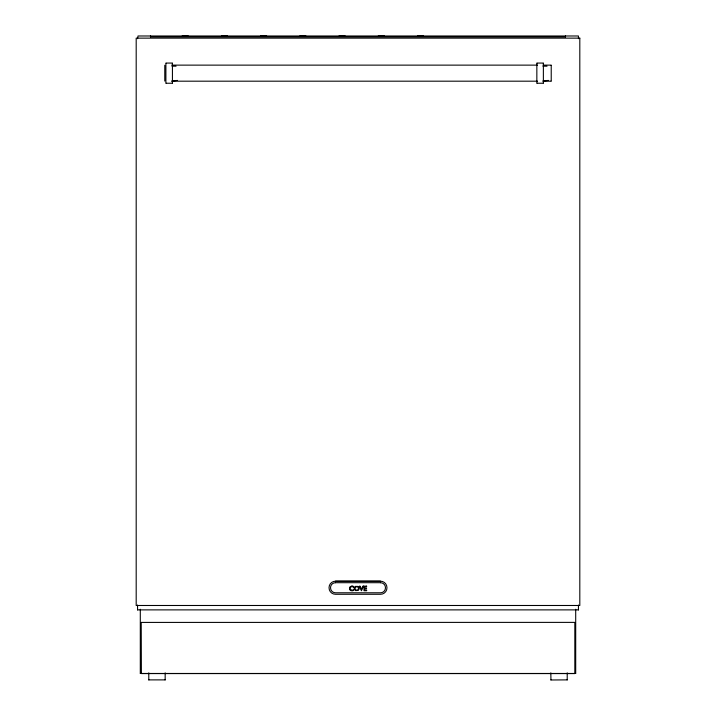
<?xml version="1.0" encoding="UTF-8"?>
<svg xmlns="http://www.w3.org/2000/svg" width="716" height="716" viewBox="0 0 716 716"><rect width="100%" height="100%" fill="white"/><g stroke="black" fill="none" stroke-linecap="round" stroke-linejoin="round"><path stroke-width="1.07" d="M150.503 35.863L150.503 36.946M165.163 679.985L165.163 672.87M565.497 36.946L565.497 35.863M578.447 609.969L578.447 605.038M567.215 679.985L567.215 672.87M575.7 673.523L575.7 609.262M137.553 609.969L137.553 605.038M140.3 673.523L140.3 609.262M148.785 679.985L148.785 672.87M550.837 679.985L567.117 679.887M355.369 586.413L357.973 586.413A2.246 2.246 0 0 1 358.958 587.532L359.056 587.818A2.479 2.479 0 0 1 359.137 588.436A2.309 2.309 0 0 1 357.991 590.467L355.637 590.602A2.345 2.345 0 0 1 355.387 586.422M177.479 80.416L172.019 80.998M548.429 80.416L542.97 80.998M565.47 36.919L150.53 36.919M165.065 679.887L148.883 679.887M575.637 673.47L140.363 673.47M578.358 609.88L137.642 609.88M351.977 586.082L350.41 586.574A2.363 2.363 0 0 0 349.641 587.532L349.524 589.008A2.363 2.363 0 0 0 350.052 590.011A2.273 2.273 0 0 0 350.822 590.566L351.941 590.789A3.544 3.544 0 0 0 353.606 590.396L353.597 589.671A2.954 2.954 0 0 1 351.726 590.199M166.139 63.071L172.189 63.071M537.09 63.071L543.14 63.071M171.733 65.129L537.555 65.129M543.149 65.129L550.98 65.129M172.019 66.185L176.073 66.185M542.97 66.185L547.024 66.185M171.733 81.185L537.555 81.185M543.149 81.185L550.98 81.185M166.139 83.244L172.189 83.244M537.09 83.244L543.14 83.244M335.455 581.204L380.545 581.204A6.399 6.399 0 0 1 386.944 587.612L386.953 587.872A6.408 6.408 0 0 1 380.545 594.28L335.455 594.28A6.399 6.399 0 0 1 329.056 587.872L329.047 587.612A6.399 6.399 0 0 1 335.455 581.213L380.545 581.213M335.482 582.699L380.518 582.699M351.726 590.172L350.831 589.841A1.593 1.593 0 0 1 350.276 589.152L350.205 587.961A1.692 1.692 0 0 1 351.028 586.923L351.968 586.69A3.204 3.204 0 0 1 353.543 587.183M550.935 679.887L550.837 672.87M578.447 38.691L578.447 35.988L138.018 35.988L137.553 38.691M551.222 65.228L551.222 81.087M543.372 63.169L543.372 83.146M536.848 63.169L536.848 83.146M423.514 35.872L417.535 35.872M384.286 35.872L378.317 35.872M353.552 587.165L353.552 586.458A4.332 4.332 0 0 0 351.986 586.055M345.067 35.872L339.089 35.872M305.839 35.872L299.861 35.872M266.62 35.872L260.642 35.872M227.393 35.872L221.414 35.872M188.165 35.872L182.195 35.872M172.431 63.169L172.431 83.146M165.897 63.169L165.897 83.146M164.778 65.228L164.778 81.087M380.518 582.708A4.931 4.931 0 0 1 385.45 587.639L385.459 587.845A4.94 4.94 0 0 1 380.518 592.785L335.482 592.785A4.931 4.931 0 0 1 330.55 587.845L330.541 587.639A4.931 4.931 0 0 1 335.482 582.708M354.903 588.194L354.948 588.919A1.683 1.683 0 0 0 355.959 590.056L357.382 590.056A1.683 1.683 0 0 0 358.394 588.919L358.394 587.961A1.665 1.665 0 0 0 357.588 586.914L355.959 586.825A1.683 1.683 0 0 0 354.939 587.961L354.903 588.194M141.213 622.419L141.383 673.577L574.823 673.577L574.823 622.383L141.213 622.419M363.495 586.144L361.419 590.772L359.432 586.144L360.094 586.144L361.473 589.366L362.842 586.144L363.495 586.144M579.808 38.136L136.192 38.136L136.192 605.485L579.808 605.485L579.808 38.136M366.601 586.144L364.005 586.144L364.005 590.727L366.664 590.727L366.664 590.136L364.659 590.136L364.659 588.713L366.538 588.713L366.538 588.122L364.659 588.122L364.659 586.735L366.601 586.735L366.601 586.144"/></g></svg>
